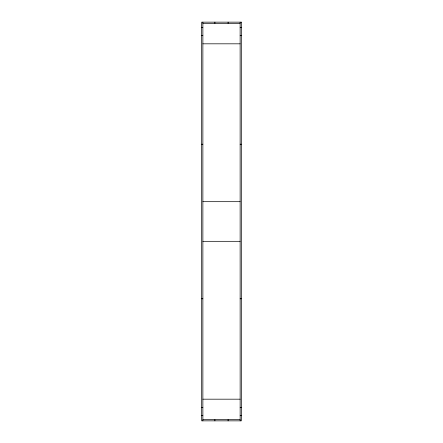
<?xml version="1.0" encoding="UTF-8"?>
<svg xmlns="http://www.w3.org/2000/svg" width="443" height="443" viewBox="0 0 443 443"><rect width="100%" height="100%" fill="white"/><g stroke="black" fill="none" stroke-linecap="round" stroke-linejoin="round"><path stroke-width="0.66" d="M202.872 420.85L202.872 22.15M202.872 23.341L240.145 23.341M201.665 27.632L202.855 27.632M240.128 27.632L241.313 27.632M201.665 35.556L202.855 35.556M240.128 35.556L241.313 35.556M202.855 43.818L240.145 43.818M201.665 144.219L202.855 144.219M240.128 144.219L241.313 144.219M202.872 201.681L240.145 201.681M202.872 241.319L240.145 241.319M201.665 298.781L202.872 298.781M240.128 298.781L241.335 298.781M202.872 399.182L240.145 399.182M201.687 407.444L202.872 407.444M240.145 407.444L241.335 407.444M201.687 415.368L202.872 415.368M240.145 415.368L241.335 415.368M202.872 419.659L240.145 419.659M240.128 22.15L240.145 420.85M228.106 22.15L228.106 23.341M228.106 419.659L228.106 420.85M214.894 22.15L214.894 23.341M214.894 419.659L214.894 420.85M241.313 22.15L201.665 22.15L201.687 420.85L241.335 420.85L241.313 22.15"/></g></svg>
